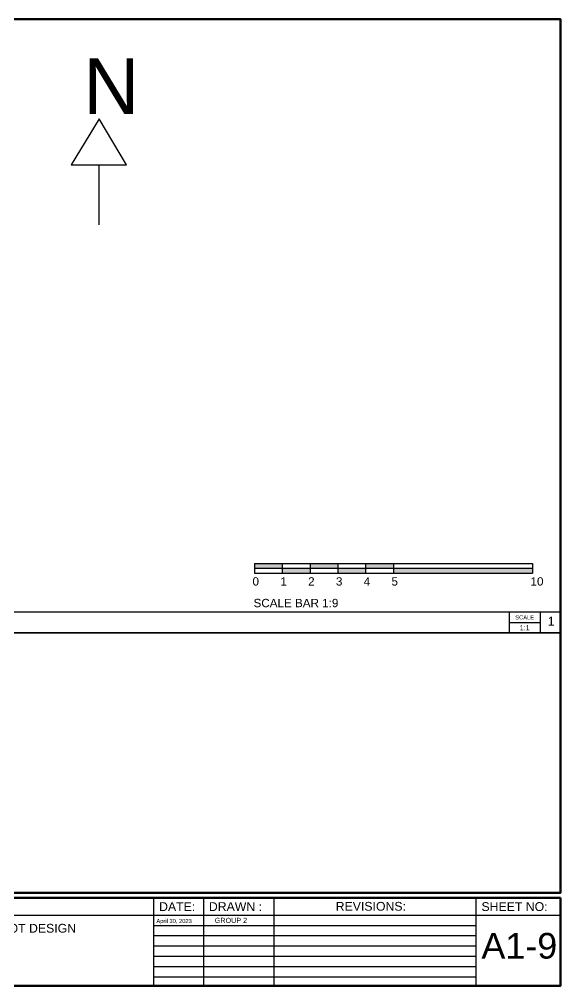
# Paper-space layout 'Layout1' of a CAD drawing. Header units: inches. Extents: x 0 to 35.9, y 0 to 23.6.
# Drawn here: x 22.73 to 35.9, y 0.09 to 23.61 of the extents above; entities that cross this region are included whole.
import ezdxf

# ---------------------------------------------------------------- set-up
doc = ezdxf.new("R2010")
doc.units = ezdxf.units.IN
doc.header["$MEASUREMENT"] = 0
doc.layers.get('0').update_dxf_attribs({"lineweight": 30})
doc.layers.add('BLOCK TEXT', color=7, linetype='Continuous')
doc.styles.add('Sheet', font='arial.ttf', dxfattribs={"height": 0.375})
doc.styles.add('WORKING', font='arial.ttf')

# ---------------------------------------------------------------- blocks, each defined once
blk = doc.blocks.new('TITLEBLOCK ARCHD24X36')
for p, q in [((35.909, 9.514), (0.031, 9.514)), ((35.909, 9.014), (0.031, 9.014)), ((26.017, 0.428), (26.017, 2.566)), ((27.227, 0.428), (27.227, 2.566)), ((28.937, 0.428), (28.937, 2.566)), ((33.857, 0.428), (33.857, 2.566)), ((35.909, 0.428), (35.909, 2.566)), ((35.909, 2.138), (20.176, 2.138)), ((33.857, 1.888), (26.017, 1.888)), ((33.857, 1.638), (26.017, 1.638)), ((33.857, 1.388), (26.017, 1.388)), ((33.857, 1.138), (26.017, 1.138)), ((33.857, 0.888), (26.017, 0.888)), ((33.857, 0.638), (26.017, 0.638))]:
    blk.add_line(p, q)
at = {"ltscale": 0.125}
for points in [[(0.031, 23.944), (35.909, 23.944), (35.909, 9.514), (0.031, 9.514)], [(6.23, 9.014), (35.909, 9.014), (35.909, 2.691), (6.23, 2.691)]]:
    blk.add_lwpolyline(points, close=True, dxfattribs=at)
for points in [[(34.659, 9.514), (34.659, 9.014)], [(35.409, 9.514), (35.409, 9.014)], [(34.659, 9.264), (35.409, 9.264)]]:
    blk.add_lwpolyline(points)
at = {"layer": 'BLOCK TEXT', "linetype": 'ByBlock', "lineweight": 100}
for points in [[(0.031, 2.691), (0.031, 23.944), (35.909, 23.944), (35.909, 2.691)], [(35.909, 2.566), (35.909, 0.428), (0.031, 0.428), (0.031, 2.566)]]:
    blk.add_lwpolyline(points, close=True, dxfattribs=at)
at = {"style": 'Sheet'}
for s, width, gutter_width, insert, char_height, attachment_point in [('SCALE', 0.46248, 1.069, (35.034, 9.389), 0.1, 5), ('\\A1;1', 0.21376, 1.069, (35.593, 9.404), 0.2138, 1), ('DATE:', 1.77221, 1.069, (26.142, 2.459), 0.2138, 1), ('DRAWN :', 1.77221, 1.069, (27.352, 2.459), 0.2138, 1), ('REVISIONS:', 1.77221, 1.069, (30.437, 2.466), 0.2138, 1), ('SHEET NO:', 1.77221, 1.069, (33.982, 2.459), 0.2138, 1), ('\\A1;PARKING LOT DESIGN', 4.61987, 1.069, (20.887, 1.932), 0.21376, 1), ('A1-9', 1.80207, 0.312, (33.982, 1.711), 0.625, 1)]:
    blk.add_mtext_dynamic_manual_height_columns(s, width=width, gutter_width=gutter_width, heights=[0], dxfattribs=dict(at, insert=insert, char_height=char_height, attachment_point=attachment_point))
at = {"insert": (35.034, 9.139), "char_height": 0.125, "attachment_point": 5, "style": 'Sheet'}
blk.add_mtext('1:1', dxfattribs=at)
at = {"insert": (26.076, 2.052), "char_height": 0.1, "width": 1.98456, "attachment_point": 1, "style": 'Sheet'}
blk.add_mtext('April 30, 2023', dxfattribs=at)
at = {"ltscale": 0.125, "insert": (27.496, 2.079), "char_height": 0.125, "attachment_point": 1, "style": 'Sheet'}
blk.add_mtext_dynamic_manual_height_columns('GROUP 2', width=1.67854, gutter_width=1.875, heights=[0], dxfattribs=at)
blk = doc.blocks.new('SCALE 1_50')
h = blk.add_hatch(color=256)
h.dxf.hatch_style = 1
h.paths.add_polyline_path([(20, -3.5), (20, 0), (0, 0), (0, -3.5)])
h.paths.add_polyline_path([(40, -3.5), (20, -3.5), (20, -7), (40, -7)])
h.paths.add_polyline_path([(60, 0), (40, 0), (40, -3.5), (60, -3.5)])
h.paths.add_polyline_path([(60, -7), (80, -7), (80, -3.5), (60, -3.5)])
h.paths.add_polyline_path([(100, 0), (80, 0), (80, -3.5), (100, -3.5)])
h.paths.add_polyline_path([(100, -3.5), (100, -7), (200, -7), (200, -3.5)])
for p, q in [((0, 0), (0, -7)), ((0, 0), (200, 0)), ((20, 0), (20, -7)), ((40, 0), (40, -7)), ((60, 0), (60, -7)), ((80, 0), (80, -7)), ((100, 0), (100, -7)), ((200, 0), (200, -7)), ((200, 0), (200, -7)), ((200, 0), (200, -7)), ((200, 0), (200, -7)), ((0, -3.5), (200, -3.5)), ((0, -7), (200, -7))]:
    blk.add_line(p, q)
at = {"char_height": 6, "attachment_point": 1, "style": 'WORKING'}
for s, insert, width in [('0', (-1.38, -9.94), 22.4294), ('1', (18.62, -9.94), 22.4294), ('2', (38.62, -9.94), 22.4294), ('3', (58.62, -9.94), 22.4294), ('4', (78.62, -9.94), 22.4294), ('5', (98.62, -9.94), 22.4294), ('10', (198.62, -9.94), 22.4294), ('SCALE BAR 1:9', (-0.64, -25.49), 448.7344)]:
    blk.add_mtext(s, dxfattribs=dict(at, insert=insert, width=width))

psp = doc.layouts.get("Layout1")

# ---------------------------------------------------------------- linework, layer by layer
at = {"ltscale": 0.125}
for p, q in [((24.67125, 21.18761), (23.99402, 20.06419)), ((25.33407, 20.06419), (24.67125, 21.18761)), ((23.99402, 20.06419), (25.33407, 20.06419)), ((24.67125, 18.6095), (24.67125, 20.06419))]:
    psp.add_line(p, q, dxfattribs=at)

# ---------------------------------------------------------------- block references
psp.add_blockref('TITLEBLOCK ARCHD24X36', (-0.01138, -0.33537))
at = {"xscale": 0.03380825986332073, "yscale": 0.03380825986332073, "zscale": 0.03380825986332073}
psp.add_blockref('SCALE 1_50', (28.4493, 10.36734), dxfattribs=at)

# ---------------------------------------------------------------- texts
at = {"ltscale": 0.125, "insert": (24.28566, 22.65741), "char_height": 1.35518, "attachment_point": 1, "style": 'Sheet'}
psp.add_mtext_dynamic_manual_height_columns('N', width=3.8533475, gutter_width=6.77591, heights=[0], dxfattribs=at)

doc.saveas('drawing.dxf')
